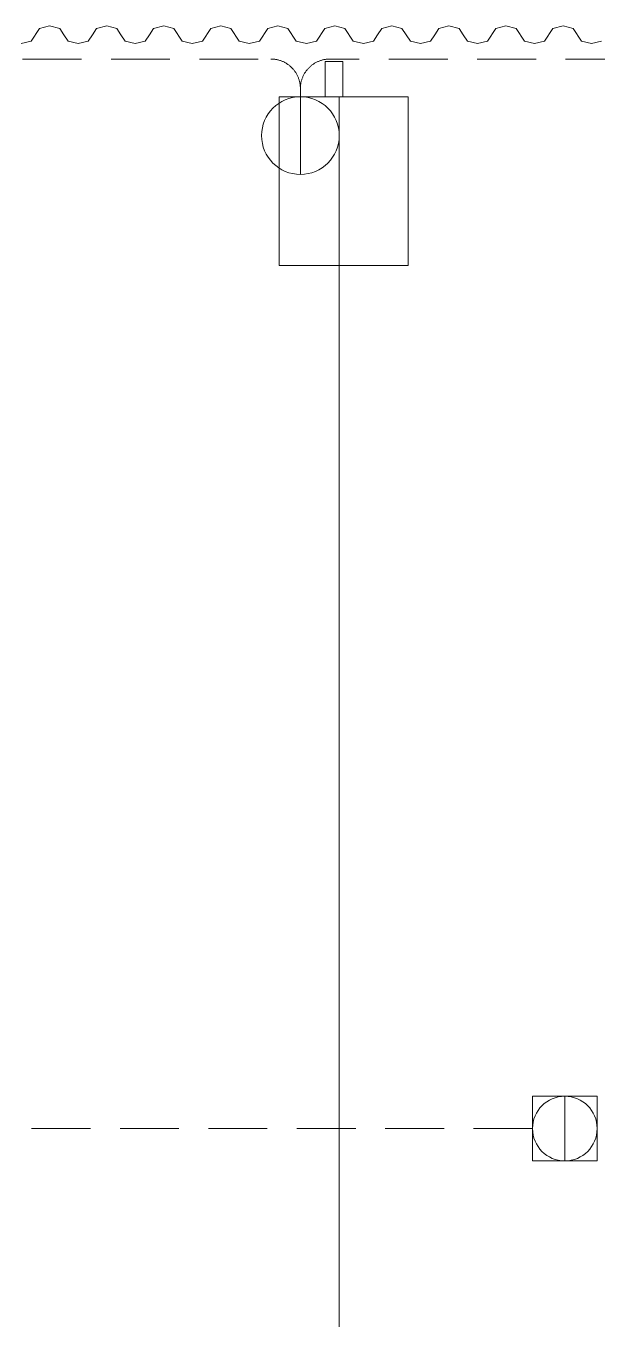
# Model space of a CAD drawing. Extents: x -28639 to -16277, y -1102 to 18050.
# Drawn here: x -22380 to -21410, y 1131 to 3324 of the extents above; entities that cross this region are included whole.
import ezdxf

# ---------------------------------------------------------------- set-up
doc = ezdxf.new("R2010")
doc.units = 0
doc.header["$LTSCALE"] = 5
doc.header["$MEASUREMENT"] = 0
doc.linetypes.add('HIDDEN', pattern=[0.375, 0.25, -0.125])
doc.layers.get('0').update_dxf_attribs({"color": 1, "linetype": 'CONTINUOUS', "lineweight": 13})
doc.layers.add('ArqElet', color=11, linetype='CONTINUOUS', lineweight=5)

# ---------------------------------------------------------------- blocks, each defined once
blk = doc.blocks.new('TP')
for p, q in [((7873.1, -17549.3), (7781.6, -17549.3)), ((7781.6, -17549.3), (7781.6, -17640.8)), ((7827.4, -17640.8), (7827.4, -17549.3)), ((7873.1, -17549.3), (7873.1, -17640.8)), ((7781.6, -17640.8), (7873.1, -17640.8))]:
    blk.add_line(p, q)
blk.add_circle((7827.4, -17595.1), 45.7)

msp = doc.modelspace()

# ---------------------------------------------------------------- linework, layer by layer
at = {"color": 4, "linetype": 'HIDDEN', "ltscale": 80}
for p, q in [((-23885.5, 3267.9), (-21964.1, 3267.9)), ((-20164.1, 3267.9), (-21832.4, 3267.9)), ((-21520.2, 1454.2), (-22771.9, 1454.2))]:
    msp.add_line(p, q, dxfattribs=at)
for p, q in [((-21864.1, 3267.9), (-21832.4, 3267.9)), ((-21864.1, 3267.9), (-21832.4, 3267.9)), ((-21914.1, 3203.9), (-21914.1, 3217.9)), ((-21914.1, 3072.2), (-21914.1, 3203.9))]:
    msp.add_line(p, q)
msp.add_circle((-21914.1, 3138.1), 65.9)
for centre, start, end in [((-21964.1, 3217.9), 0, 90), ((-21864.1, 3217.9), 90, 180)]:
    msp.add_arc(centre, 50, start, end, dxfattribs=at)
at = {"layer": 'ArqElet'}
for p, q in [((-22370.9, 3298.4), (-22356.7, 3319.7)), ((-22356.7, 3319.7), (-22339.6, 3324.2)), ((-22339.6, 3324.2), (-22322.5, 3319.7)), ((-22322.5, 3319.7), (-22315.4, 3309.1)), ((-22267, 3309.1), (-22259.9, 3319.7)), ((-22259.9, 3319.7), (-22242.8, 3324.2)), ((-22242.8, 3324.2), (-22225.7, 3319.7)), ((-22225.7, 3319.7), (-22218.6, 3309.1)), ((-22170.2, 3309.1), (-22163.1, 3319.7)), ((-22163.1, 3319.7), (-22146, 3324.2)), ((-22146, 3324.2), (-22128.9, 3319.7)), ((-22128.9, 3319.7), (-22114.7, 3298.4)), ((-22080.5, 3298.4), (-22066.3, 3319.7)), ((-22066.3, 3319.7), (-22049.2, 3324.2)), ((-22049.2, 3324.2), (-22032.1, 3319.7)), ((-22032.1, 3319.7), (-22017.9, 3298.4)), ((-21983.7, 3298.4), (-21969.5, 3319.7)), ((-21969.5, 3319.7), (-21952.4, 3324.2)), ((-21952.4, 3324.2), (-21935.3, 3319.7)), ((-21935.3, 3319.7), (-21921.1, 3298.4)), ((-21886.9, 3298.4), (-21872.7, 3319.7)), ((-21872.7, 3319.7), (-21855.6, 3324.2)), ((-21855.6, 3324.2), (-21838.5, 3319.7)), ((-21838.5, 3319.7), (-21824.3, 3298.4)), ((-21783, 3309.1), (-21775.9, 3319.7)), ((-21775.9, 3319.7), (-21758.8, 3324.2)), ((-21758.8, 3324.2), (-21741.7, 3319.7)), ((-21741.7, 3319.7), (-21734.6, 3309.1)), ((-21686.2, 3309.1), (-21679.1, 3319.7)), ((-21679.1, 3319.7), (-21662, 3324.2)), ((-21662, 3324.2), (-21644.9, 3319.7)), ((-21644.9, 3319.7), (-21637.8, 3309.1)), ((-21596.5, 3298.4), (-21582.3, 3319.7)), ((-21582.3, 3319.7), (-21565.2, 3324.2)), ((-21565.2, 3324.2), (-21548.1, 3319.7)), ((-21548.1, 3319.7), (-21533.9, 3298.4)), ((-21499.7, 3298.4), (-21485.5, 3319.7)), ((-21485.5, 3319.7), (-21468.4, 3324.2)), ((-21468.4, 3324.2), (-21451.3, 3319.7)), ((-21451.3, 3319.7), (-21437.1, 3298.4)), ((-22388, 3294), (-22370.9, 3298.4)), ((-22315.4, 3309.1), (-22308.3, 3298.4)), ((-22308.3, 3298.4), (-22291.2, 3294)), ((-22291.2, 3294), (-22274.1, 3298.4)), ((-22274.1, 3298.4), (-22267, 3309.1)), ((-22218.6, 3309.1), (-22211.5, 3298.4)), ((-22211.5, 3298.4), (-22194.4, 3294)), ((-22194.4, 3294), (-22177.3, 3298.4)), ((-22177.3, 3298.4), (-22170.2, 3309.1)), ((-22114.7, 3298.4), (-22097.6, 3294)), ((-22097.6, 3294), (-22080.5, 3298.4)), ((-22017.9, 3298.4), (-22000.8, 3294)), ((-22000.8, 3294), (-21983.7, 3298.4)), ((-21921.1, 3298.4), (-21904, 3294)), ((-21904, 3294), (-21886.9, 3298.4)), ((-21824.3, 3298.4), (-21807.2, 3294)), ((-21807.2, 3294), (-21790.1, 3298.4)), ((-21790.1, 3298.4), (-21783, 3309.1)), ((-21734.6, 3309.1), (-21727.5, 3298.4)), ((-21727.5, 3298.4), (-21710.4, 3294)), ((-21710.4, 3294), (-21693.3, 3298.4)), ((-21693.3, 3298.4), (-21686.2, 3309.1)), ((-21637.8, 3309.1), (-21630.7, 3298.4)), ((-21630.7, 3298.4), (-21613.6, 3294)), ((-21613.6, 3294), (-21596.5, 3298.4)), ((-21533.9, 3298.4), (-21516.8, 3294)), ((-21516.8, 3294), (-21499.7, 3298.4)), ((-21437.1, 3298.4), (-21420, 3294)), ((-21420, 3294), (-21402.9, 3298.4)), ((-21871.8, 3203.9), (-21871.8, 3263.9)), ((-21871.8, 3263.9), (-21841.8, 3263.9)), ((-21841.8, 3263.9), (-21841.8, 3203.9)), ((-21950.3, 3203.9), (-21848.3, 3203.9)), ((-21950.3, 2917.9), (-21950.3, 3203.9)), ((-21841.8, 3203.9), (-21871.8, 3203.9)), ((-21848.3, 2917.9), (-21848.3, 3203.9)), ((-21848.3, 3203.9), (-21731.3, 3203.9)), ((-21848.3, 2917.9), (-21848.3, 3203.9)), ((-21731.3, 3203.9), (-21731.3, 2917.9)), ((-21950.3, 2917.9), (-21848.3, 2917.9)), ((-21848.3, 2917.9), (-21731.3, 2917.9)), ((-21848.3, 825.6), (-21848.3, 2917.9)), ((-21848.3, 825.6), (-21848.3, 2917.9))]:
    msp.add_line(p, q, dxfattribs=at)

# ---------------------------------------------------------------- block references
at = {"color": 3, "xscale": 1.2, "yscale": 1.2, "zscale": 1.2}
msp.add_blockref('TP', (-30858.2, 22568.3), dxfattribs=at)

doc.saveas('drawing.dxf')
